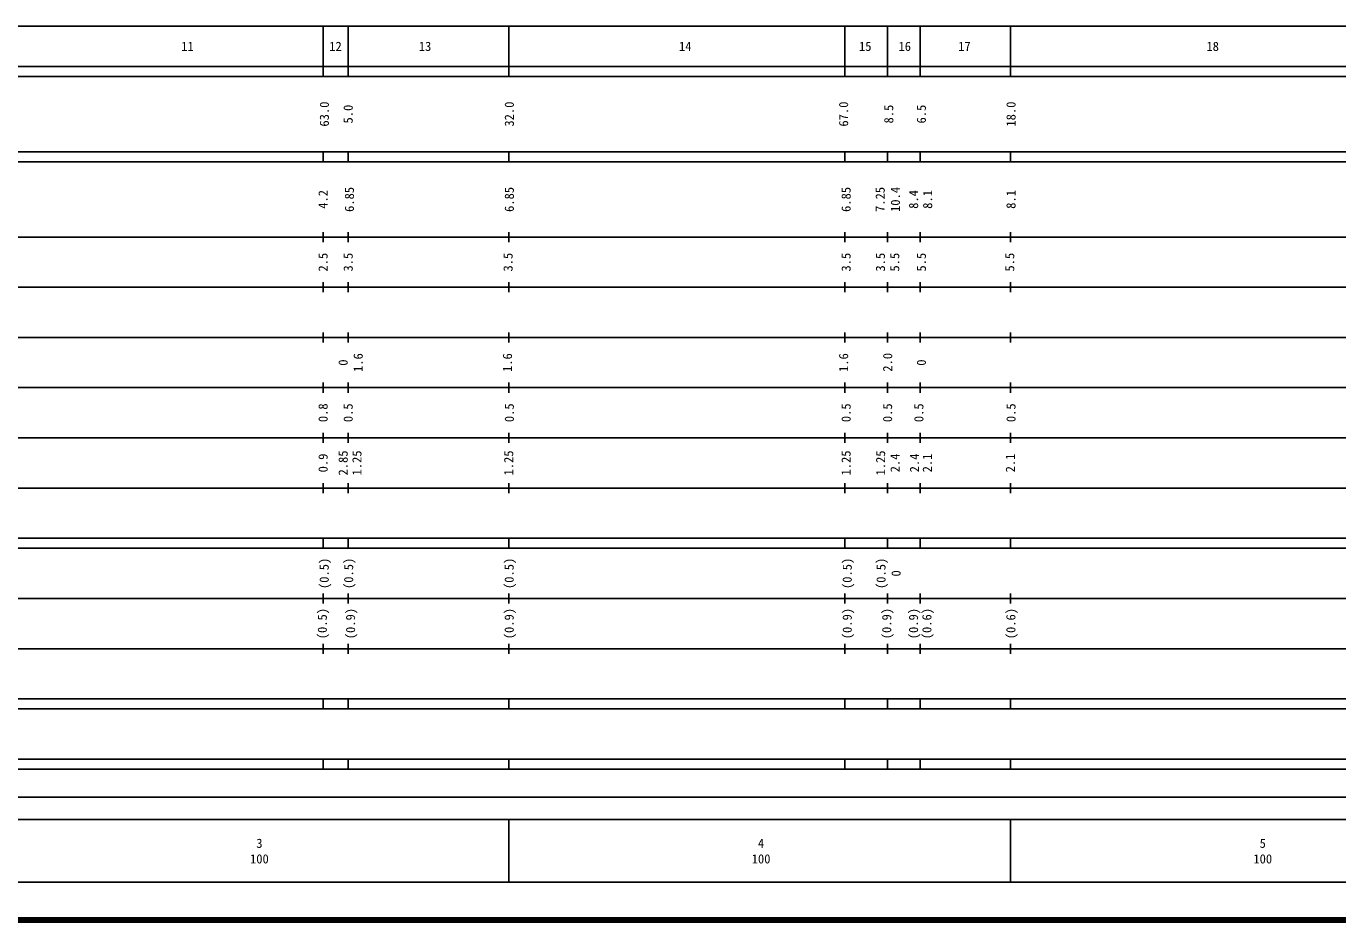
# Model space of a CAD drawing. Units: millimetres on the paper, enlarged 1000 times. Extents: x 40000 to 680000, y 20000 to 380000.
# Drawn here: x 271810 to 533236, y 20000 to 198000 of the extents above; entities that cross this region are included whole.
import ezdxf
from ezdxf.enums import TextEntityAlignment as Align

# ---------------------------------------------------------------- set-up
doc = ezdxf.new("R2010")
doc.units = ezdxf.units.MM
doc.header["$LTSCALE"] = 1000
doc.layers.add('M-TTL', color=2, linetype='Continuous', lineweight=140)
doc.layers.add('M-TTL-BAND', color=7, linetype='Continuous', lineweight=25)
doc.styles.add('ＭＳ ゴシック', font='')
doc.styles.get('ＭＳ ゴシック').set_extended_font_data('MS Gothic')

msp = doc.modelspace()

# ---------------------------------------------------------------- linework, layer by layer
at = {"layer": 'M-TTL'}
msp.add_line((40000, 20000), (680000, 20000), dxfattribs=at)
at = {"layer": 'M-TTL-BAND'}
for p, q in [((68000, 198000), (579000, 198000)), ((331000, 198000), (331000, 188000)), ((336000, 198000), (336000, 188000)), ((368000, 198000), (368000, 188000)), ((435000, 198000), (435000, 188000)), ((443500, 198000), (443500, 188000)), ((450000, 198000), (450000, 188000)), ((468000, 198000), (468000, 188000)), ((40000, 190000), (579000, 190000)), ((40000, 188000), (579000, 188000)), ((40000, 173000), (579000, 173000)), ((331000, 173000), (331000, 171000)), ((336000, 173000), (336000, 171000)), ((368000, 173000), (368000, 171000)), ((435000, 173000), (435000, 171000)), ((443500, 173000), (443500, 171000)), ((450000, 173000), (450000, 171000)), ((468000, 173000), (468000, 171000)), ((40000, 171000), (579000, 171000)), ((331000, 157000), (331000, 155000)), ((336000, 157000), (336000, 155000)), ((368000, 157000), (368000, 155000)), ((435000, 157000), (435000, 155000)), ((443500, 157000), (443500, 155000)), ((450000, 157000), (450000, 155000)), ((468000, 157000), (468000, 155000)), ((40000, 156000), (579000, 156000)), ((331000, 147000), (331000, 145000)), ((336000, 147000), (336000, 145000)), ((368000, 147000), (368000, 145000)), ((435000, 147000), (435000, 145000)), ((443500, 147000), (443500, 145000)), ((450000, 147000), (450000, 145000)), ((468000, 147000), (468000, 145000)), ((46000, 146000), (579000, 146000)), ((52000, 136000), (579000, 136000)), ((331000, 137000), (331000, 135000)), ((336000, 137000), (336000, 135000)), ((368000, 137000), (368000, 135000)), ((435000, 137000), (435000, 135000)), ((443500, 137000), (443500, 135000)), ((450000, 137000), (450000, 135000)), ((468000, 137000), (468000, 135000)), ((46000, 126000), (579000, 126000)), ((331000, 127000), (331000, 125000)), ((336000, 127000), (336000, 125000)), ((368000, 127000), (368000, 125000)), ((435000, 127000), (435000, 125000)), ((443500, 127000), (443500, 125000)), ((450000, 127000), (450000, 125000)), ((468000, 127000), (468000, 125000)), ((52000, 116000), (579000, 116000)), ((331000, 117000), (331000, 115000)), ((336000, 117000), (336000, 115000)), ((368000, 117000), (368000, 115000)), ((435000, 117000), (435000, 115000)), ((443500, 117000), (443500, 115000)), ((450000, 117000), (450000, 115000)), ((468000, 117000), (468000, 115000)), ((46000, 106000), (579000, 106000)), ((331000, 107000), (331000, 105000)), ((336000, 107000), (336000, 105000)), ((368000, 107000), (368000, 105000)), ((435000, 107000), (435000, 105000)), ((443500, 107000), (443500, 105000)), ((450000, 107000), (450000, 105000)), ((468000, 107000), (468000, 105000)), ((40000, 96000), (579000, 96000)), ((331000, 96000), (331000, 94000)), ((336000, 96000), (336000, 94000)), ((368000, 96000), (368000, 94000)), ((435000, 96000), (435000, 94000)), ((443500, 96000), (443500, 94000)), ((450000, 96000), (450000, 94000)), ((468000, 96000), (468000, 94000)), ((40000, 94000), (579000, 94000)), ((49000, 84000), (579000, 84000)), ((331000, 85000), (331000, 83000)), ((336000, 85000), (336000, 83000)), ((368000, 85000), (368000, 83000)), ((435000, 85000), (435000, 83000)), ((443500, 85000), (443500, 83000)), ((450000, 85000), (450000, 83000)), ((468000, 85000), (468000, 83000)), ((40000, 74000), (579000, 74000)), ((331000, 75000), (331000, 73000)), ((336000, 75000), (336000, 73000)), ((368000, 75000), (368000, 73000)), ((435000, 75000), (435000, 73000)), ((443500, 75000), (443500, 73000)), ((450000, 75000), (450000, 73000)), ((468000, 75000), (468000, 73000)), ((40000, 64000), (579000, 64000)), ((331000, 64000), (331000, 62000)), ((336000, 64000), (336000, 62000)), ((368000, 64000), (368000, 62000)), ((435000, 64000), (435000, 62000)), ((443500, 64000), (443500, 62000)), ((450000, 64000), (450000, 62000)), ((468000, 64000), (468000, 62000)), ((40000, 62000), (579000, 62000)), ((40000, 52000), (579000, 52000)), ((40000, 50000), (579000, 50000)), ((331000, 52000), (331000, 50000)), ((336000, 52000), (336000, 50000)), ((368000, 52000), (368000, 50000)), ((435000, 52000), (435000, 50000)), ((443500, 52000), (443500, 50000)), ((450000, 52000), (450000, 50000)), ((468000, 52000), (468000, 50000)), ((70805, 44406), (565903, 44406)), ((40000, 40000), (579000, 40000)), ((368000, 40000), (368000, 27500)), ((468000, 40000), (468000, 27500)), ((68000, 27500), (579000, 27500))]:
    msp.add_line(p, q, dxfattribs=at)

# ---------------------------------------------------------------- texts
at = {"layer": 'M-TTL-BAND', "style": 'ＭＳ ゴシック'}
for s, p in [('11', (303943, 194000)), ('12', (333461, 194000)), ('13', (351306, 194000)), ('14', (403162, 194000)), ('15', (439048, 194000)), ('16', (446928, 194000)), ('17', (458829, 194000)), ('18', (508302, 194000)), ('3', (318288, 35238)), ('4', (418288, 35238)), ('5', (518288, 35238)), ('100', (318288, 32131)), ('100', (418288, 32131)), ('100', (518288, 32131))]:
    msp.add_text(s, height=1833, dxfattribs=at).set_placement(p, align=Align.MIDDLE_CENTER)
for s, p in [('63.0', (331221, 180500)), ('5.0', (335971, 180500)), ('32.0', (368090, 180500)), ('67.0', (434725, 180500)), ('8.5', (443725, 180500)), ('6.5', (450226, 180500)), ('18.0', (468090, 180500)), ('4.2', (330971, 163500)), ('6.85', (336221, 163500)), ('6.85', (368090, 163500)), ('6.85', (435225, 163500)), ('7.25', (442021, 163500)), ('10.4', (445050, 163500)), ('8.4', (448672, 163500)), ('8.1', (451471, 163500)), ('8.1', (468090, 163500)), ('2.5', (330971, 151000)), ('3.5', (335971, 151000)), ('3.5', (367840, 151000)), ('3.5', (435225, 151000)), ('3.5', (442066, 151000)), ('5.5', (444925, 151000)), ('5.5', (450226, 151000)), ('5.5', (467840, 151000)), ('0', (334971, 131000)), ('1.6', (337971, 131000)), ('1.6', (367725, 131000)), ('1.6', (434725, 131000)), ('2.0', (443507, 131048)), ('0', (450226, 131000)), ('0.8', (330971, 121000)), ('0.5', (335971, 121000)), ('0.5', (368090, 121000)), ('0.5', (435225, 121000)), ('0.5', (443492, 121000)), ('0.5', (449726, 121000)), ('0.5', (468090, 121000)), ('0.9', (330971, 111000)), ('2.85', (334971, 111000)), ('1.25', (337721, 111000)), ('1.25', (367965, 111000)), ('1.25', (435225, 111000)), ('1.25', (442102, 111000)), ('2.4', (444984, 111000)), ('2.4', (448852, 111000)), ('2.1', (451408, 111000)), ('2.1', (467965, 111000)), ('(0.5)', (331192, 89000)), ('(0.5)', (336067, 89000)), ('(0.5)', (368061, 89000)), ('(0.5)', (435446, 89000)), ('(0.5)', (442185, 89000)), ('0', (445185, 89000)), ('(0.5)', (330817, 79000)), ('(0.9)', (336442, 79000)), ('(0.9)', (368061, 79000)), ('(0.9)', (435446, 79000)), ('(0.9)', (443321, 79000)), ('(0.9)', (448657, 79000)), ('(0.6)', (451323, 79000)), ('(0.6)', (468061, 79000))]:
    msp.add_text(s, height=1833, rotation=90, dxfattribs=at).set_placement(p, align=Align.MIDDLE_CENTER)

doc.saveas('drawing.dxf')
